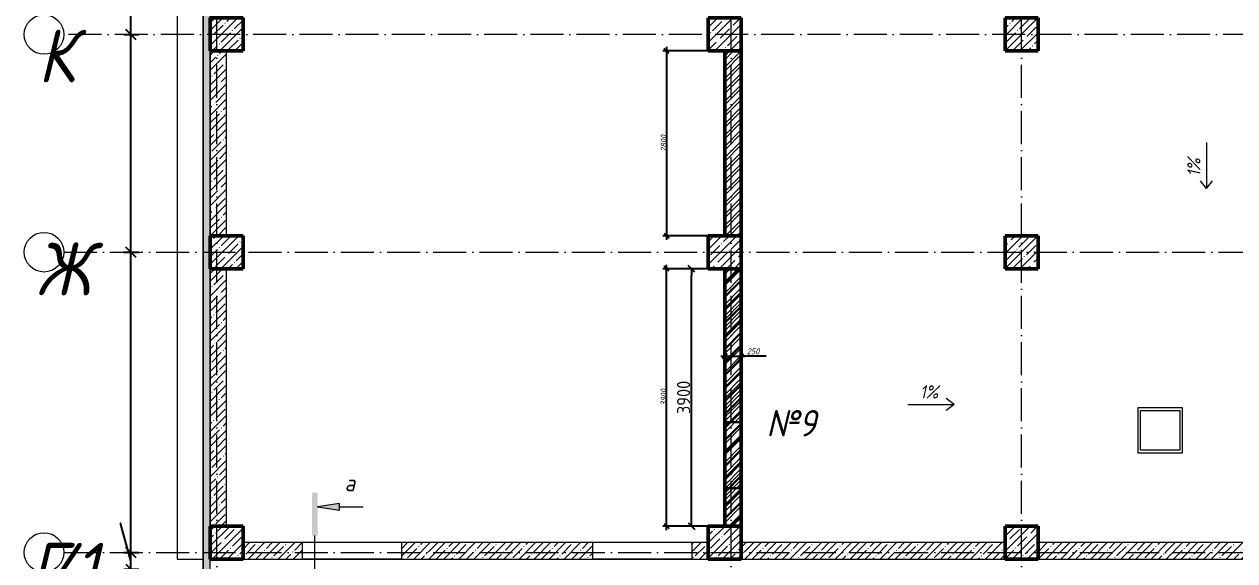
# Model space of a CAD drawing. Header units: millimetres. Extents: x -356862 to 418287, y 0 to 839748.
# Drawn here: x -356020 to -337670, y 468522 to 476652 of the extents above; entities that cross this region are included whole.
import ezdxf

# ---------------------------------------------------------------- set-up
doc = ezdxf.new("R2010")
doc.units = ezdxf.units.MM
doc.linetypes.add('200_ШТРИХ_ш1п0_6_', pattern=[160, 100, -60])
doc.linetypes.add('50_200_ШТРИХ_1Т_ш5_п1_п1_', pattern=[700, 500, -100, 0, -100])
for name, color, linetype, lineweight in [('0) Кирпич подвал', 20, 'Continuous', 30), ('A-____-____-DIMS', 7, 'Continuous', 9), ('A-____-NOTE-TEXT', 7, 'Continuous', 9), ('A-____-NOTE-TEXT-1', 7, 'Continuous', 5), ('A-DOOR-____-OTLN', 7, 'Continuous', 9), ('A-FLOR-____-OTLN', 7, 'Continuous', 9), ('A-WALL-____-MCUT', 7, 'Continuous', 13), ('A-WALL-____-MCUT-1', 7, 'Continuous', 9), ('A-WALL-____-MCUT-2', 7, 'Continuous', 50), ('A-WALL-____-MCUT-3', 7, 'Continuous', 9), ('A-WALL-____-PATT-1', 7, 'Continuous', 9), ('A-WALL-FNSH-MCUT-1', 7, 'Continuous', 9), ('G-____-____-DIMS', 7, 'Continuous', 9), ('G-____-____-TEXT', 7, 'Continuous', 9), ('S-COLS-____-MCUT', 7, 'Continuous', 50), ('S-COLS-____-OTLN', 7, 'Continuous', 9), ('S-GRID-____-IDEN', 7, 'Continuous', 9), ('S-GRID-____-OTLN-1', 7, '50_200_ШТРИХ_1Т_ш5_п1_п1_', 9)]:
    doc.layers.add(name, color=color, linetype=linetype, lineweight=lineweight)
for name, color, linetype, lineweight, true_color in [('A-DETL-GENF-OTLN-4', 9, '200_ШТРИХ_ш1п0_6_', 9, 0x808080), ('A-DETL-GENF-OTLN-5', 7, 'Continuous', 5, 0xc0c0c0), ('A-DOOR-____-OTLN-1', 7, 'Continuous', 9, 0xffffff), ('A-WALL-____-PATT-2', 7, 'Continuous', 9, 0x787878)]:
    doc.layers.add(name, color=color, linetype=linetype, lineweight=lineweight, true_color=true_color)
doc.styles.add('ISOCPEUR_I', font='isocpeui.ttf', dxfattribs={"width": 0.9, "height": 2.5})
doc.styles.add('ISOCPEUR_I_5', font='isocpeui.ttf', dxfattribs={"width": 0.85, "height": 2.1})
doc.styles.add('ISOCPEUR_I_7', font='isocpeui.ttf', dxfattribs={"width": 0.9, "height": 90})
doc.styles.add('СПДС', font='isocpeur.ttf', dxfattribs={"width": 0.9})
doc.dimstyles.new('ISO-1_8_0_9К_СРЕДНИЙ_Кладочные', dxfattribs={"dimscale": 304.8, "dimtxt": 89.638306, "dimasz": 0.246063, "dimexe": 0.19685, "dimexo": 0, "dimgap": 0, "dimtad": 1, "dimdec": 3, "dimrnd": 0.001, "dimdsep": 46, "dimtxsty": 'ISOCPEUR_I_7', "dimblk1": 'OBLIQUE', "dimblk2": 'OBLIQUE', "dimsah": 1, "dimcen": 0.09, "dimdle": 0.19685, "dimazin": 0, "dimtfac": 1, "dimtdec": 4, "dimtix": 1, "dimtmove": 2, "dimatfit": 3, "dimfxl": 1, "dimtvp": 1, "dimtolj": 1, "dimtzin": 0, "dimarcsym": 2})
doc.dimstyles.new('ISO-1_8_0_9К_СРЕДНИЙ_Кладочные_2', dxfattribs={"dimscale": 304.8, "dimtxt": 89.638306, "dimasz": 0.246063, "dimexe": 0.19685, "dimexo": 0, "dimgap": 0, "dimtad": 1, "dimdec": 3, "dimrnd": 0.001, "dimdsep": 46, "dimtxsty": 'ISOCPEUR_I_7', "dimblk1": 'OBLIQUE', "dimblk2": 'OBLIQUE', "dimsah": 1, "dimcen": 0.09, "dimdle": 0.19685, "dimazin": 0, "dimtfac": 1, "dimtdec": 4, "dimtix": 1, "dimtmove": 1, "dimatfit": 3, "dimfxl": 1, "dimtvp": 1, "dimtolj": 1, "dimtzin": 0, "dimarcsym": 2})
doc.dimstyles.new('ISO-2_5_0_9К_БОЛЬШОЙ_ОСИ', dxfattribs={"dimscale": 304.8, "dimtxt": 248.995294, "dimasz": 0.492126, "dimexe": 0.393701, "dimexo": 0, "dimgap": 0, "dimtad": 1, "dimdec": 0, "dimzin": 0, "dimdsep": 46, "dimtxsty": 'ISOCPEUR_I', "dimblk1": 'OBLIQUE', "dimblk2": 'OBLIQUE', "dimsah": 1, "dimcen": 0.09, "dimdle": 0.393701, "dimazin": 0, "dimtfac": 1, "dimtdec": 4, "dimtix": 1, "dimtmove": 0, "dimatfit": 3, "dimfxl": 1, "dimtvp": 1, "dimtolj": 1, "dimtzin": 0, "dimarcsym": 2})
doc.dimstyles.new('ISO-2_5_0_9К_БОЛЬШОЙ_ОСИ_1', dxfattribs={"dimscale": 304.8, "dimtxt": 248.995294, "dimasz": 0.492126, "dimexe": 0.393701, "dimexo": 0, "dimgap": 0, "dimtad": 1, "dimdec": 0, "dimzin": 0, "dimdsep": 46, "dimtxsty": 'ISOCPEUR_I', "dimblk1": 'OBLIQUE', "dimblk2": 'OBLIQUE', "dimsah": 1, "dimcen": 0.09, "dimdle": 0.393701, "dimazin": 0, "dimtfac": 1, "dimtdec": 4, "dimtix": 1, "dimtmove": 1, "dimatfit": 3, "dimfxl": 1, "dimtvp": 1, "dimtolj": 1, "dimtzin": 0, "dimarcsym": 2})
doc.dimstyles.new('Размера А3', dxfattribs={"dimtxt": 200, "dimasz": 100, "dimexe": 70, "dimexo": 100, "dimgap": 20, "dimtad": 1, "dimdec": 0, "dimrnd": 10, "dimzin": 0, "dimdsep": 46, "dimtxsty": 'СПДС', "dimblk": 'ARROWHEAD_6', "dimcen": 1, "dimclrd": 256, "dimclre": 256, "dimclrt": 256, "dimazin": 0, "dimtfac": 1, "dimtdec": 0, "dimtmove": 2, "dimatfit": 3, "dimfxl": 1, "dimtolj": 1, "dimtzin": 0, "dimarcsym": 0})
pattern_1 = [(45, (-350751.34, 459015.94), (-114.04925, 114.04925), []), (45, (-350637.3, 459015.94), (-114.04925, 114.04925), [201.612, -40.322, 3.353, -36.97])]
pattern_2 = [(45, (-350751.34, 459015.94), (-85.5366, 85.5366), []), (45, (-350694.32, 459015.94), (-85.5366, 85.5366), [])]

# ---------------------------------------------------------------- blocks, each defined once
blk = doc.blocks.new('BSC_Колонна _Прямоугольная - 500х500-V48-АР1_Кладочный план подвала в осях 1-64_А-ГГ')
at = {"layer": 'S-COLS-____-OTLN'}
h = blk.add_hatch(dxfattribs=at)
h.set_pattern_fill('FP_59', color=256, style=0, pattern_type=2)
h.set_pattern_definition([(45, (2200, -9781.04), (-114.0493, 114.0493), []), (45, (2314.05, -9781.04), (-114.0493, 114.0493), [201.612, -40.322, 3.353, -36.97])])
h.paths.add_polyline_path([(-250, -250), (250, -250), (250, 250), (-250, 250)], flags=0)
at = {"layer": 'S-COLS-____-MCUT'}
for p, q in [((250, 250), (-250, 250)), ((-250, 250), (-250, -250)), ((250, -250), (250, 250)), ((-250, -250), (250, -250))]:
    blk.add_line(p, q, dxfattribs=at)
blk = doc.blocks.new('BSC_Колонна _Прямоугольная - 500х500-V49-АР1_Кладочный план подвала в осях 1-64_А-ГГ')
at = {"layer": 'S-COLS-____-OTLN'}
h = blk.add_hatch(dxfattribs=at)
h.set_pattern_fill('FP_60', color=256, style=0, pattern_type=2)
h.set_pattern_definition([(45, (-5350, -9781.04), (-114.0493, 114.0493), []), (45, (-5235.95, -9781.04), (-114.0493, 114.0493), [201.613, -40.323, 3.353, -36.97])])
h.paths.add_polyline_path([(-250, -250), (250, -250), (250, 250), (-250, 250)], flags=0)
at = {"layer": 'S-COLS-____-MCUT'}
for p, q in [((250, 250), (-250, 250)), ((-250, 250), (-250, -250)), ((250, -250), (250, 250)), ((-250, -250), (250, -250))]:
    blk.add_line(p, q, dxfattribs=at)
blk = doc.blocks.new('BSC_Колонна _Прямоугольная - 500х500-V51-АР1_Кладочный план подвала в осях 1-64_А-ГГ')
at = {"layer": 'S-COLS-____-OTLN'}
h = blk.add_hatch(dxfattribs=at)
h.set_pattern_fill('FP_62', color=256, style=0, pattern_type=2)
h.set_pattern_definition([(45, (2200, -17481.04), (-114.0493, 114.0493), []), (45, (2314.05, -17481.04), (-114.0493, 114.0493), [201.612, -40.322, 3.353, -36.97])])
h.paths.add_polyline_path([(-250, -250), (250, -250), (250, 250), (-250, 250)], flags=0)
at = {"layer": 'S-COLS-____-MCUT'}
for p, q in [((250, 250), (-250, 250)), ((-250, 250), (-250, -250)), ((250, -250), (250, 250)), ((-250, -250), (250, -250))]:
    blk.add_line(p, q, dxfattribs=at)
blk = doc.blocks.new('BSC_Колонна _Прямоугольная - 500х500-V53-АР1_Кладочный план подвала в осях 1-64_А-ГГ')
at = {"layer": 'S-COLS-____-OTLN'}
h = blk.add_hatch(dxfattribs=at)
h.set_pattern_fill('FP_64', color=256, style=0, pattern_type=2)
h.set_pattern_definition([(45, (-5350, -17481.04), (-114.0493, 114.0493), []), (45, (-5235.95, -17481.04), (-114.0493, 114.0493), [201.613, -40.323, 3.353, -36.97])])
h.paths.add_polyline_path([(-250, -250), (250, -250), (250, 250), (-250, 250)], flags=0)
at = {"layer": 'S-COLS-____-MCUT'}
for p, q in [((250, 250), (-250, 250)), ((-250, 250), (-250, -250)), ((250, -250), (250, 250)), ((-250, -250), (250, -250))]:
    blk.add_line(p, q, dxfattribs=at)
blk = doc.blocks.new('BSC_Колонна _Прямоугольная - 500х500-V108-АР1_Кладочный план подвала в осях 1-64_А-ГГ')
at = {"layer": 'S-COLS-____-OTLN'}
h = blk.add_hatch(dxfattribs=at)
h.set_pattern_fill('FP_120', color=256, style=0, pattern_type=2)
h.set_pattern_definition([(45, (2200, -14181.04), (-114.0493, 114.0493), []), (45, (2314.05, -14181.04), (-114.0493, 114.0493), [201.612, -40.322, 3.353, -36.97])])
h.paths.add_polyline_path([(-250, -250), (250, -250), (250, 250), (-250, 250)], flags=0)
at = {"layer": 'S-COLS-____-MCUT'}
for p, q in [((250, 250), (-250, 250)), ((-250, 250), (-250, -250)), ((250, -250), (250, 250)), ((-250, -250), (250, -250))]:
    blk.add_line(p, q, dxfattribs=at)
blk = doc.blocks.new('BSC_Колонна _Прямоугольная - 500х500-V111-АР1_Кладочный план подвала в осях 1-64_А-ГГ')
at = {"layer": 'S-COLS-____-OTLN'}
h = blk.add_hatch(dxfattribs=at)
h.set_pattern_fill('FP_123', color=256, style=0, pattern_type=2)
h.set_pattern_definition([(45, (-9850, -9781.04), (-114.0493, 114.0493), []), (45, (-9735.95, -9781.04), (-114.0493, 114.0493), [201.613, -40.323, 3.353, -36.97])])
h.paths.add_polyline_path([(-250, -250), (250, -250), (250, 250), (-250, 250)], flags=0)
at = {"layer": 'S-COLS-____-MCUT'}
for p, q in [((250, 250), (-250, 250)), ((-250, 250), (-250, -250)), ((250, -250), (250, 250)), ((-250, -250), (250, -250))]:
    blk.add_line(p, q, dxfattribs=at)
blk = doc.blocks.new('BSC_Колонна _Прямоугольная - 500х500-V114-АР1_Кладочный план подвала в осях 1-64_А-ГГ')
at = {"layer": 'S-COLS-____-OTLN'}
h = blk.add_hatch(dxfattribs=at)
h.set_pattern_fill('FP_129', color=256, style=0, pattern_type=2)
h.set_pattern_definition([(45, (-9850, -17481.04), (-114.0493, 114.0493), []), (45, (-9735.95, -17481.04), (-114.0493, 114.0493), [201.613, -40.323, 3.353, -36.97])])
h.paths.add_polyline_path([(-250, -250), (250, -250), (250, 250), (-250, 250)], flags=0)
at = {"layer": 'S-COLS-____-MCUT'}
for p, q in [((250, 250), (-250, 250)), ((-250, 250), (-250, -250)), ((250, -250), (250, 250)), ((-250, -250), (250, -250))]:
    blk.add_line(p, q, dxfattribs=at)
blk = doc.blocks.new('Проем_Дверь_Прямоугольный - 1500х2200h_проемы без заполнения-26839827-АР1_Кладочный план подвала в осях 1-64_А-ГГ')
at = {"layer": 'A-DOOR-____-OTLN-1'}
for p, q in [((750, 125), (-750, 125)), ((750, -125), (-750, -125))]:
    blk.add_line(p, q, dxfattribs=at)
blk = doc.blocks.new('DET_L_Имитация разреза_ISO2-5 - Вправо-27489999-АР1_Кладочный план подвала в осях 1-64_А-ГГ')
at = {"layer": 'A-DETL-GENF-OTLN-5'}
blk.add_line((143, 0), (4394, 0), dxfattribs=at)
blk = doc.blocks.new('Ось сетки - Круг_Ø6_00__ISO-2_5_0_9K_-25732049-АР1_Кладочный план подвала в осях 1-64_А-ГГ')
at = {"layer": 'S-GRID-____-IDEN'}
blk.add_circle((0, 0), 3, dxfattribs=at)
blk = doc.blocks.new('_Oblique')
at = {"color": 0, "linetype": 'ByBlock', "lineweight": -2}
blk.add_line((-0.5, -0.5), (0.5, 0.5), dxfattribs=at)
blk = doc.blocks.new('*D8081')
at = {"layer": 'A-____-____-DIMS', "color": 0, "lineweight": -2, "transparency": 16777216}
for p, q in [((-354563, 469094), (-354567, 469094)), ((-354403, 468522), (-354563, 469094)), ((-354403, 468277), (-354403, 468767)), ((-354509, 468647), (-354283, 468647)), ((-354509, 468397), (-354283, 468397))]:
    blk.add_line(p, q, dxfattribs=at)
at = {"layer": 'Defpoints', "color": 0, "transparency": 16777216}
for p in [(-354509, 468647), (-354403, 468647), (-354509, 468397)]:
    blk.add_point(p, dxfattribs=at)
at = {"layer": 'A-____-____-DIMS', "color": 0, "lineweight": -2, "transparency": 16777216, "xscale": 150, "yscale": 150, "zscale": 150}
for p, rotation in [((-354403, 468647), 90), ((-354403, 468397), 270)]:
    blk.add_blockref('_Oblique', p, dxfattribs=dict(at, rotation=rotation))
at = {"layer": 'A-____-____-DIMS', "color": 0, "transparency": 16777216, "insert": (-354564, 468527), "char_height": 2.5, "width": 568.86, "attachment_point": 1, "rotation": 90, "line_spacing_factor": 1.149209, "style": 'ISOCPEUR_I'}
blk.add_mtext('\\A1;250', dxfattribs=at)
blk = doc.blocks.new('*D8082')
at = {"layer": 'A-____-____-DIMS', "color": 0, "lineweight": -2, "transparency": 16777216}
for p, q in [((-354403, 468527), (-354403, 473317)), ((-354509, 473197), (-354283, 473197)), ((-354509, 468647), (-354283, 468647))]:
    blk.add_line(p, q, dxfattribs=at)
at = {"layer": 'Defpoints', "color": 0, "transparency": 16777216}
for p in [(-354509, 473197), (-354403, 473197), (-354509, 468647)]:
    blk.add_point(p, dxfattribs=at)
at = {"layer": 'A-____-____-DIMS', "color": 0, "lineweight": -2, "transparency": 16777216, "xscale": 150, "yscale": 150, "zscale": 150}
for p, rotation in [((-354403, 473197), 90), ((-354403, 468647), 270)]:
    blk.add_blockref('_Oblique', p, dxfattribs=dict(at, rotation=rotation))
at = {"layer": 'A-____-____-DIMS', "color": 0, "transparency": 16777216, "insert": (-354404, 470922), "char_height": 2.5, "width": 781.46, "attachment_point": 5, "rotation": 90, "style": 'ISOCPEUR_I'}
blk.add_mtext('\\A1;4550', dxfattribs=at)
blk = doc.blocks.new('*D8083')
at = {"layer": 'A-____-____-DIMS', "color": 0, "lineweight": -2, "transparency": 16777216}
for p, q in [((-354403, 473077), (-354403, 476617)), ((-354509, 476497), (-354283, 476497)), ((-354509, 473197), (-354283, 473197))]:
    blk.add_line(p, q, dxfattribs=at)
at = {"layer": 'Defpoints', "color": 0, "transparency": 16777216}
for p in [(-354509, 476497), (-354403, 476497), (-354509, 473197)]:
    blk.add_point(p, dxfattribs=at)
at = {"layer": 'A-____-____-DIMS', "color": 0, "lineweight": -2, "transparency": 16777216, "xscale": 150, "yscale": 150, "zscale": 150}
for p, rotation in [((-354403, 476497), 90), ((-354403, 473197), 270)]:
    blk.add_blockref('_Oblique', p, dxfattribs=dict(at, rotation=rotation))
at = {"layer": 'A-____-____-DIMS', "color": 0, "transparency": 16777216, "insert": (-354404, 474847), "char_height": 2.5, "width": 758.48, "attachment_point": 5, "rotation": 90, "style": 'ISOCPEUR_I'}
blk.add_mtext('\\A1;3300', dxfattribs=at)
blk = doc.blocks.new('*D8084')
at = {"layer": 'A-____-____-DIMS', "color": 0, "lineweight": -2, "transparency": 16777216}
for p, q in [((-354403, 476377), (-354403, 482617)), ((-354509, 482497), (-354283, 482497)), ((-354509, 476497), (-354283, 476497))]:
    blk.add_line(p, q, dxfattribs=at)
at = {"layer": 'Defpoints', "color": 0, "transparency": 16777216}
for p in [(-354509, 482497), (-354403, 482497), (-354509, 476497)]:
    blk.add_point(p, dxfattribs=at)
at = {"layer": 'A-____-____-DIMS', "color": 0, "lineweight": -2, "transparency": 16777216, "xscale": 150, "yscale": 150, "zscale": 150}
for p, rotation in [((-354403, 482497), 90), ((-354403, 476497), 270)]:
    blk.add_blockref('_Oblique', p, dxfattribs=dict(at, rotation=rotation))
at = {"layer": 'A-____-____-DIMS', "color": 0, "transparency": 16777216, "insert": (-354404, 479497), "char_height": 2.5, "width": 758.48, "attachment_point": 5, "rotation": 90, "style": 'ISOCPEUR_I'}
blk.add_mtext('\\A1;6000', dxfattribs=at)
blk = doc.blocks.new('*D8275')
at = {"layer": 'A-____-____-DIMS', "color": 0, "lineweight": -2, "transparency": 16777216}
for p, q in [((-345401, 476247), (-346342, 476247)), ((-346282, 476307), (-346282, 473387)), ((-345401, 473447), (-346342, 473447))]:
    blk.add_line(p, q, dxfattribs=at)
at = {"layer": 'Defpoints', "color": 0, "transparency": 16777216}
for p in [(-345401, 476247), (-346282, 473447), (-345401, 473447)]:
    blk.add_point(p, dxfattribs=at)
at = {"layer": 'A-____-____-DIMS', "color": 0, "lineweight": -2, "transparency": 16777216, "xscale": 75, "yscale": 75, "zscale": 75}
for p, rotation in [((-346282, 476247), 90), ((-346282, 473447), 270)]:
    blk.add_blockref('_Oblique', p, dxfattribs=dict(at, rotation=rotation))
at = {"layer": 'A-____-____-DIMS', "color": 0, "transparency": 16777216, "insert": (-346327, 474847), "char_height": 90, "width": 546.1, "attachment_point": 5, "rotation": 90, "style": 'ISOCPEUR_I_7'}
blk.add_mtext('\\A1;2800', dxfattribs=at)
blk = doc.blocks.new('*D8276')
at = {"layer": 'A-____-____-DIMS', "color": 0, "lineweight": -2, "transparency": 16777216}
for p, q in [((-345651, 472947), (-346342, 472947)), ((-346282, 468987), (-346282, 473007)), ((-345401, 469047), (-346342, 469047))]:
    blk.add_line(p, q, dxfattribs=at)
at = {"layer": 'Defpoints', "color": 0, "transparency": 16777216}
for p in [(-346282, 472947), (-345651, 472947), (-345401, 469047)]:
    blk.add_point(p, dxfattribs=at)
at = {"layer": 'A-____-____-DIMS', "color": 0, "lineweight": -2, "transparency": 16777216, "xscale": 75, "yscale": 75, "zscale": 75}
for p, rotation in [((-346282, 472947), 90), ((-346282, 469047), 270)]:
    blk.add_blockref('_Oblique', p, dxfattribs=dict(at, rotation=rotation))
at = {"layer": 'A-____-____-DIMS', "color": 0, "transparency": 16777216, "insert": (-346327, 470997), "char_height": 90, "width": 546.1, "attachment_point": 5, "rotation": 90, "style": 'ISOCPEUR_I_7'}
blk.add_mtext('\\A1;3900', dxfattribs=at)
blk = doc.blocks.new('*D8216')
at = {"layer": 'A-____-____-DIMS', "color": 0, "lineweight": -2, "transparency": 16777216}
for p, q in [((-345461, 471621), (-345091, 471621)), ((-345401, 471727), (-345401, 471561)), ((-345151, 471727), (-345151, 471561)), ((-344774, 471621), (-345151, 471621))]:
    blk.add_line(p, q, dxfattribs=at)
at = {"layer": 'Defpoints', "color": 0, "transparency": 16777216}
for p in [(-345401, 471727), (-345151, 471727), (-345151, 471621)]:
    blk.add_point(p, dxfattribs=at)
at = {"layer": 'A-____-____-DIMS', "color": 0, "lineweight": -2, "transparency": 16777216, "xscale": 75, "yscale": 75, "zscale": 75, "rotation": 180}
blk.add_blockref('_Oblique', (-345401, 471621), dxfattribs=at)
at = {"layer": 'A-____-____-DIMS', "color": 0, "lineweight": -2, "transparency": 16777216, "xscale": 75, "yscale": 75, "zscale": 75}
blk.add_blockref('_Oblique', (-345151, 471621), dxfattribs=at)
at = {"layer": 'A-____-____-DIMS', "color": 0, "transparency": 16777216, "insert": (-345065, 471741), "char_height": 90, "width": 409.58, "attachment_point": 1, "line_spacing_factor": 1.149209, "style": 'ISOCPEUR_I_7'}
blk.add_mtext('\\A1;250', dxfattribs=at)
blk = doc.blocks.new('ARROWHEAD_6')
at = {"color": 0, "linetype": 'Continuous'}
for p, q in [((0, 0), (-1, 0)), ((-0.5, -0.5), (0.5, 0.5))]:
    blk.add_line(p, q, dxfattribs=at)
blk = doc.blocks.new('*D8513')
at = {"lineweight": -2, "transparency": 16777216}
for p, q in [((-345501, 472947), (-345975, 472947)), ((-345905, 469147), (-345905, 472847)), ((-345501, 469047), (-345975, 469047))]:
    blk.add_line(p, q, dxfattribs=at)
at = {"layer": 'Defpoints', "color": 0, "transparency": 16777216}
for p in [(-345905, 472947), (-345401, 472947), (-345401, 469047)]:
    blk.add_point(p, dxfattribs=at)
at = {"lineweight": -2, "transparency": 16777216, "xscale": 100, "yscale": 100, "zscale": 100}
for p, rotation in [((-345905, 472947), 90), ((-345905, 469047), 270)]:
    blk.add_blockref('ARROWHEAD_6', p, dxfattribs=dict(at, rotation=rotation))
at = {"transparency": 16777216, "insert": (-346025, 470997), "char_height": 200, "attachment_point": 5, "rotation": 90, "style": 'СПДС'}
blk.add_mtext('\\A1;3900', dxfattribs=at)

msp = doc.modelspace()

# ---------------------------------------------------------------- hatches: boundary and pattern name
at = {"layer": '0) Кирпич подвал'}
h = msp.add_hatch(dxfattribs=at)
h.set_pattern_fill('ANSI31', color=256, scale=44)
h.paths.add_polyline_path([(-345401.3432, 472946.983), (-345151.3432, 472946.983), (-345151.3432, 469046.983), (-345401.3432, 469046.983)])
at = {"layer": 'A-____-NOTE-TEXT-1'}
for points in [[(-351572.5476, 468903.8893), (-351572.5476, 469553.8893), (-351659.2842, 469553.8893), (-351659.2842, 468903.8893)], [(-351238.9062, 469288.0412), (-351238.9062, 469388.0412), (-351572.5476, 469338.0412)]]:
    msp.add_hatch(color=256, dxfattribs=at).paths.add_polyline_path(points, flags=0)
at = {"layer": 'A-WALL-____-PATT-1'}
h = msp.add_hatch(dxfattribs=at)
h.set_pattern_fill('FP_91', color=256, style=0, pattern_type=2)
h.set_pattern_definition([(0, (-350751.34, 459015.94), (120.968, 69.841), [80.645, -161.29]), (120, (-350751.34, 459015.94), (-120.96808, 69.84086), [80.645, -161.29]), (60, (-350751.34, 459015.94), (-8e-05, 139.68186), [0, -161.29, 80.645, 0])])
h.paths.add_polyline_path([(-353203.3432, 456994.983), (-353203.3432, 506748.983), (-353303.3432, 506748.983), (-353303.3432, 456994.983)], flags=0)
h = msp.add_hatch(dxfattribs=at)
h.set_pattern_fill('FP_1', color=256, style=0, pattern_type=2)
h.set_pattern_definition(pattern_1)
h.paths.add_polyline_path([(-352951.3432, 473446.983), (-352951.3432, 476246.983), (-353201.3432, 476246.983), (-353201.3432, 473446.983)], flags=0)
h = msp.add_hatch(dxfattribs=at)
h.set_pattern_fill('FP_1', color=256, style=0, pattern_type=2)
h.set_pattern_definition(pattern_1)
h.paths.add_polyline_path([(-352951.3432, 469046.983), (-352951.3432, 472946.983), (-353201.3432, 472946.983), (-353201.3432, 469046.983)], flags=0)
h = msp.add_hatch(dxfattribs=at)
h.set_pattern_fill('FP_1', color=256, style=0, pattern_type=2)
h.set_pattern_definition(pattern_1)
h.paths.add_polyline_path([(-345651.3432, 468546.983), (-345651.3432, 468796.983), (-345901.2011, 468796.983), (-345901.2011, 468546.983)], flags=0)
h.paths.add_polyline_path([(-347401.2011, 468546.983), (-347401.2011, 468796.983), (-350301.3432, 468796.983), (-350301.3432, 468546.983)], flags=0)
h.paths.add_polyline_path([(-351801.3432, 468546.983), (-351801.3432, 468796.983), (-352701.3432, 468796.983), (-352701.3432, 468546.983)], flags=0)
h = msp.add_hatch(dxfattribs=at)
h.set_pattern_fill('FP_1', color=256, style=0, pattern_type=2)
h.set_pattern_definition(pattern_1)
h.paths.add_polyline_path([(-341151.3432, 468546.983), (-341151.3432, 468796.983), (-345151.3432, 468796.983), (-345151.3432, 468546.983), (-343696.6982, 468546.983)], flags=0)
h = msp.add_hatch(dxfattribs=at)
h.set_pattern_fill('FP_1', color=256, style=0, pattern_type=2)
h.set_pattern_definition(pattern_1)
h.paths.add_polyline_path([(-328101.3432, 468546.983), (-327901.3432, 468546.983), (-327901.3432, 468796.983), (-340651.3432, 468796.983), (-340651.3432, 468546.983), (-329556.6723, 468546.983)], flags=0)
at = {"layer": 'A-WALL-____-PATT-2'}
h = msp.add_hatch(dxfattribs=at)
h.set_pattern_fill('FP_5', color=256, style=0, pattern_type=2)
h.set_pattern_definition(pattern_2)
h.paths.add_polyline_path([(-345151.3432, 473446.983), (-345151.3432, 476246.983), (-345401.3432, 476246.983), (-345401.3432, 473446.983)], flags=0)
h = msp.add_hatch(dxfattribs=at)
h.set_pattern_fill('FP_5', color=256, style=0, pattern_type=2)
h.set_pattern_definition(pattern_2)
h.paths.add_polyline_path([(-345151.3432, 469046.983), (-345151.3432, 472946.983), (-345401.3432, 472946.983), (-345401.3432, 469046.983)], flags=0)
at = {"layer": 'S-COLS-____-OTLN'}
h = msp.add_hatch(dxfattribs=at)
h.set_pattern_fill('FP_1', color=256, style=0, pattern_type=2)
h.set_pattern_definition(pattern_1)
h.paths.add_polyline_path([(-345151.3432, 472946.983), (-345151.3432, 473446.983), (-345651.3432, 473446.983), (-345651.3432, 472946.983)], flags=0)
h = msp.add_hatch(dxfattribs=at)
h.set_pattern_fill('FP_1', color=256, style=0, pattern_type=2)
h.set_pattern_definition(pattern_1)
h.paths.add_polyline_path([(-340651.3432, 472946.983), (-340651.3432, 473446.983), (-341151.3432, 473446.983), (-341151.3432, 472946.983)], flags=0)

# ---------------------------------------------------------------- linework, layer by layer
at = {"layer": '0) Кирпич подвал'}
msp.add_lwpolyline([(-345401.3432, 472946.983), (-345151.3432, 472946.983), (-345151.3432, 469046.983), (-345401.3432, 469046.983)], close=True, dxfattribs=at)
at = {"layer": '0) Кирпич подвал', "color": 18, "true_color": 0x000000}
msp.add_lwpolyline([(-345401.3432, 469622.4006), (-345151.3432, 469622.4006), (-345151.3432, 470622.4006), (-345401.3432, 470622.4006)], close=True, dxfattribs=at)
at = {"layer": 'A-____-NOTE-TEXT'}
for p, q in [((-351238.9062, 469388.0412), (-351572.5476, 469338.0412)), ((-351572.5476, 469338.0412), (-351238.9062, 469288.0412)), ((-351238.9062, 469288.0412), (-351238.9062, 469388.0412)), ((-351238.9062, 469338.0412), (-350882.6562, 469338.0412))]:
    msp.add_line(p, q, dxfattribs=at)
at = {"layer": 'A-FLOR-____-OTLN'}
for p, q in [((-353701.3432, 507246.983), (-353701.3432, 468546.983)), ((-338461.3432, 470836.983), (-339141.3432, 470836.983)), ((-339141.3432, 470836.983), (-339141.3432, 470156.983)), ((-339101.3432, 470196.983), (-339101.3432, 470796.983)), ((-339101.3432, 470796.983), (-338501.3432, 470796.983)), ((-338501.3432, 470796.983), (-338501.3432, 470196.983)), ((-338461.3432, 470156.983), (-338461.3432, 470836.983)), ((-339141.3432, 470156.983), (-338461.3432, 470156.983)), ((-338501.3432, 470196.983), (-339101.3432, 470196.983)), ((-353701.3432, 468546.983), (-353311.3432, 468546.983)), ((-351801.3432, 468546.983), (-350301.3432, 468546.983)), ((-347401.2011, 468546.983), (-345901.2011, 468546.983))]:
    msp.add_line(p, q, dxfattribs=at)
at = {"layer": 'A-WALL-____-MCUT'}
for p, q in [((-353311.3432, 506856.983), (-353311.3432, 456986.983)), ((-353303.3432, 456994.983), (-353303.3432, 506848.983))]:
    msp.add_line(p, q, dxfattribs=at)
at = {"layer": 'A-WALL-____-MCUT-1'}
for p, q in [((-353201.3432, 476246.983), (-353201.3432, 473446.983)), ((-352951.3432, 473446.983), (-352951.3432, 476246.983)), ((-353201.3432, 472946.983), (-353201.3432, 469046.983)), ((-352951.3432, 469046.983), (-352951.3432, 472946.983)), ((-351801.3432, 468796.983), (-352701.3432, 468796.983)), ((-351801.3432, 468546.983), (-351801.3432, 468796.983)), ((-347401.2011, 468796.983), (-350301.3432, 468796.983)), ((-350301.3432, 468796.983), (-350301.3432, 468546.983)), ((-347401.2011, 468546.983), (-347401.2011, 468796.983)), ((-345651.3432, 468796.983), (-345901.2011, 468796.983)), ((-345901.2011, 468796.983), (-345901.2011, 468546.983)), ((-341151.3432, 468796.983), (-345151.3432, 468796.983)), ((-337001.3432, 468796.983), (-340651.3432, 468796.983)), ((-352701.3432, 468546.983), (-351801.3432, 468546.983)), ((-350301.3432, 468546.983), (-347401.2011, 468546.983)), ((-345901.2011, 468546.983), (-345651.3432, 468546.983)), ((-345151.3432, 468546.983), (-341151.3432, 468546.983)), ((-340651.3432, 468546.983), (-327901.3432, 468546.983))]:
    msp.add_line(p, q, dxfattribs=at)
at = {"layer": 'A-WALL-____-MCUT-2'}
for p, q in [((-345401.3432, 476246.983), (-345401.3432, 473446.983)), ((-345151.3432, 473446.983), (-345151.3432, 476246.983)), ((-345401.3432, 473446.983), (-345151.3432, 473446.983)), ((-345401.3432, 472946.983), (-345401.3432, 469046.983)), ((-345151.3432, 472946.983), (-345401.3432, 472946.983)), ((-345151.3432, 469046.983), (-345151.3432, 472946.983))]:
    msp.add_line(p, q, dxfattribs=at)
at = {"layer": 'A-WALL-____-MCUT-3'}
msp.add_line((-353203.3432, 457094.983), (-353203.3432, 506748.983), dxfattribs=at)
at = {"layer": 'A-WALL-FNSH-MCUT-1'}
msp.add_line((-353201.3432, 468496.983), (-353201.3432, 468546.983), dxfattribs=at)
at = {"layer": 'G-____-____-DIMS'}
for p, q in [((-338098.5903, 474860.6738), (-338098.5903, 474160.6738)), ((-338098.5903, 474160.6738), (-338190.6695, 474280.6738)), ((-338098.5903, 474160.6738), (-338006.511, 474280.6738)), ((-342624.4103, 470888.9199), (-341924.4103, 470888.9199)), ((-341924.4103, 470888.9199), (-342044.4103, 470980.9991)), ((-341924.4103, 470888.9199), (-342044.4103, 470796.8407))]:
    msp.add_line(p, q, dxfattribs=at)
at = {"layer": 'S-COLS-____-MCUT'}
for p, q in [((-345151.3432, 473446.983), (-345651.3432, 473446.983)), ((-345651.3432, 473446.983), (-345651.3432, 472946.983)), ((-345151.3432, 472946.983), (-345151.3432, 473446.983)), ((-340651.3432, 473446.983), (-341151.3432, 473446.983)), ((-341151.3432, 473446.983), (-341151.3432, 472946.983)), ((-340651.3432, 472946.983), (-340651.3432, 473446.983)), ((-345651.3432, 472946.983), (-345151.3432, 472946.983)), ((-341151.3432, 472946.983), (-340651.3432, 472946.983))]:
    msp.add_line(p, q, dxfattribs=at)
at = {"layer": 'S-GRID-____-OTLN-1'}
for p, q in [((-353101.3432, 454533.3346), (-353101.3432, 508896.9006)), ((-345301.3432, 454533.3346), (-345301.3432, 508896.9006)), ((-340901.3432, 454533.3346), (-340901.3432, 508896.9006)), ((-324043.6041, 476496.983), (-355420.1134, 476496.983)), ((-355420.1134, 473196.983), (-324043.6041, 473196.983)), ((-355420.1134, 468646.983), (-326880.7425, 468646.983))]:
    msp.add_line(p, q, dxfattribs=at)

# ---------------------------------------------------------------- block references
at = {"layer": 'A-DETL-GENF-OTLN-4', "rotation": 89.99999999999994}
msp.add_blockref('DET_L_Имитация разреза_ISO2-5 - Вправо-27489999-АР1_Кладочный план подвала в осях 1-64_А-ГГ', (-351615.9159, 464510.1752), dxfattribs=at)
at = {"layer": 'A-DOOR-____-OTLN'}
for p in [(-351051.3432, 468671.983), (-346651.2011, 468671.983)]:
    msp.add_blockref('Проем_Дверь_Прямоугольный - 1500х2200h_проемы без заполнения-26839827-АР1_Кладочный план подвала в осях 1-64_А-ГГ', p, dxfattribs=at)
at = {"layer": 'S-COLS-____-OTLN'}
for name, p in [('BSC_Колонна _Прямоугольная - 500х500-V51-АР1_Кладочный план подвала в осях 1-64_А-ГГ', (-352951.3432, 476496.983)), ('BSC_Колонна _Прямоугольная - 500х500-V53-АР1_Кладочный план подвала в осях 1-64_А-ГГ', (-345401.3432, 476496.983)), ('BSC_Колонна _Прямоугольная - 500х500-V114-АР1_Кладочный план подвала в осях 1-64_А-ГГ', (-340901.3432, 476496.983)), ('BSC_Колонна _Прямоугольная - 500х500-V108-АР1_Кладочный план подвала в осях 1-64_А-ГГ', (-352951.3432, 473196.983)), ('BSC_Колонна _Прямоугольная - 500х500-V48-АР1_Кладочный план подвала в осях 1-64_А-ГГ', (-352951.3432, 468796.983)), ('BSC_Колонна _Прямоугольная - 500х500-V49-АР1_Кладочный план подвала в осях 1-64_А-ГГ', (-345401.3432, 468796.983)), ('BSC_Колонна _Прямоугольная - 500х500-V111-АР1_Кладочный план подвала в осях 1-64_А-ГГ', (-340901.3432, 468796.983))]:
    msp.add_blockref(name, p, dxfattribs=at)
at = {"layer": 'S-GRID-____-IDEN', "xscale": 99.99999999999993, "yscale": 99.99999999999993, "zscale": 99.99999999999993}
for p, rotation in [((-355720.1134, 476496.983), 89.9999999999998), ((-355720.1134, 473196.983), 269.9999999999996), ((-355720.1134, 468646.983), 269.9999999999996)]:
    msp.add_blockref('Ось сетки - Круг_Ø6_00__ISO-2_5_0_9K_-25732049-АР1_Кладочный план подвала в осях 1-64_А-ГГ', p, dxfattribs=dict(at, rotation=rotation))

# ---------------------------------------------------------------- texts
at = {"layer": 'A-____-NOTE-TEXT', "insert": (-351163.5255, 469826.0495), "char_height": 250, "width": 223.670813, "attachment_point": 1, "style": 'ISOCPEUR_I'}
msp.add_mtext('\\fISOCPEUR|b0|i1|c204|p34|;\\W.9;а', dxfattribs=at)
at = {"layer": 'G-____-____-DIMS', "insert": (-338389.8814, 474345.3464), "char_height": 200, "width": 396.78578, "attachment_point": 1, "rotation": 90, "line_spacing_factor": 1.149209, "style": 'ISOCPEUR_I_5'}
msp.add_mtext('1%', dxfattribs=at)
at = {"layer": 'G-____-____-DIMS', "insert": (-342439.7378, 471180.211), "char_height": 200, "width": 396.78578, "attachment_point": 1, "line_spacing_factor": 1.149209, "style": 'ISOCPEUR_I_5'}
msp.add_mtext('1%', dxfattribs=at)
at = {"layer": 'G-____-____-TEXT', "insert": (-344769.5802, 470806.0761), "char_height": 400, "width": 2763.416813, "attachment_point": 1, "style": 'ISOCPEUR_I'}
msp.add_mtext('№9', dxfattribs=at)
at = {"layer": 'S-GRID-____-IDEN', "char_height": 800, "attachment_point": 1, "style": 'ISOCPEUR_I'}
for s, insert, width in [('\\fISOCPEUR|b0|i1|c204|p34|;\\W.9;К', (-355812.9339, 476573.0588), 223.670812), ('\\fISOCPEUR|b0|i1|c204|p34|;\\W.9;Ж', (-355841.9429, 473343.6154), 281.392312), ('\\fISOCPEUR|b0|i1|c204|p34|;\\W.9;Г', (-355951.7429, 468793.6154), 202.02525), ('/1', (-355785.0554, 468793.6154), 346.329)]:
    msp.add_mtext(s, dxfattribs=dict(at, insert=insert, width=width))

# ---------------------------------------------------------------- dimensions: what is measured, and where the dimension line sits
at = {"color": 18, "true_color": 0x000000}
dim = msp.add_linear_dim(base=(-345905.2979, 472946.983), p1=(-345401.3432, 469046.983), p2=(-345401.3432, 472946.983), angle=90, dimstyle='Размера А3', dxfattribs=at)
dim.commit()
dim.dimension.update_dxf_attribs({"geometry": '*D8513', "text_midpoint": (-346025.2979, 470996.983)})
at = {"layer": 'A-____-____-DIMS'}
for base, p1, p2, dimstyle, override, picture, middle in [((-354402.7388, 482496.983), (-354508.8048, 476496.983), (-354508.8048, 482496.983), 'ISO-2_5_0_9К_БОЛЬШОЙ_ОСИ', {"dimtxt": 400, "dimpost": '<>', "dimfxl": 6000}, '*D8084', (-354403.9888, 479496.983)), ((-354402.7388, 476496.983), (-354508.8048, 473196.983), (-354508.8048, 476496.983), 'ISO-2_5_0_9К_БОЛЬШОЙ_ОСИ', {"dimtxt": 400, "dimpost": '<>', "dimfxl": 3300}, '*D8083', (-354403.9888, 474846.983)), ((-346282.4091, 473446.983), (-345401.3432, 476246.983), (-345401.3432, 473446.983), 'ISO-1_8_0_9К_СРЕДНИЙ_Кладочные', {"dimtxt": 400, "dimpost": '<>', "dimfxl": 2800}, '*D8275', (-346327.4091, 474846.983)), ((-354402.7388, 473196.983), (-354508.8048, 468646.983), (-354508.8048, 473196.983), 'ISO-2_5_0_9К_БОЛЬШОЙ_ОСИ', {"dimtxt": 400, "dimpost": '<>', "dimfxl": 4550}, '*D8082', (-354403.9888, 470921.983)), ((-346282.4091, 472946.983), (-345401.3432, 469046.983), (-345651.3432, 472946.983), 'ISO-1_8_0_9К_СРЕДНИЙ_Кладочные', {"dimtxt": 400, "dimpost": '<>', "dimfxl": 3908.004606}, '*D8276', (-346327.4091, 470996.983))]:
    dim = msp.add_linear_dim(base=base, p1=p1, p2=p2, angle=90, dimstyle=dimstyle, override=override, dxfattribs=at)
    dim.commit()
    dim.dimension.update_dxf_attribs({"geometry": picture, "text_midpoint": middle})
dim = msp.add_linear_dim(base=(-345151.3432, 471620.8397), p1=(-345401.3432, 471726.9057), p2=(-345151.3432, 471726.9057), dimstyle='ISO-1_8_0_9К_СРЕДНИЙ_Кладочные_2', override={"dimtxt": 400, "dimpost": '<>', "dimfxl": 250}, dxfattribs=at)
dim.commit()
dim.dimension.update_dxf_attribs({"geometry": '*D8216', "text_midpoint": (-344860.1497, 471736.0018), "dimtype": 160})
dim = msp.add_linear_dim(base=(-354402.7388, 468646.983), p1=(-354508.8048, 468396.983), p2=(-354508.8048, 468646.983), angle=90, dimstyle='ISO-2_5_0_9К_БОЛЬШОЙ_ОСИ_1', override={"dimtxt": 400, "dimpost": '<>', "dimfxl": 250}, dxfattribs=at)
dim.commit()
dim.dimension.update_dxf_attribs({"geometry": '*D8081', "text_midpoint": (-354562.6861, 469093.8349), "dimtype": 160, "text_rotation": 90})

doc.saveas('drawing.dxf')
